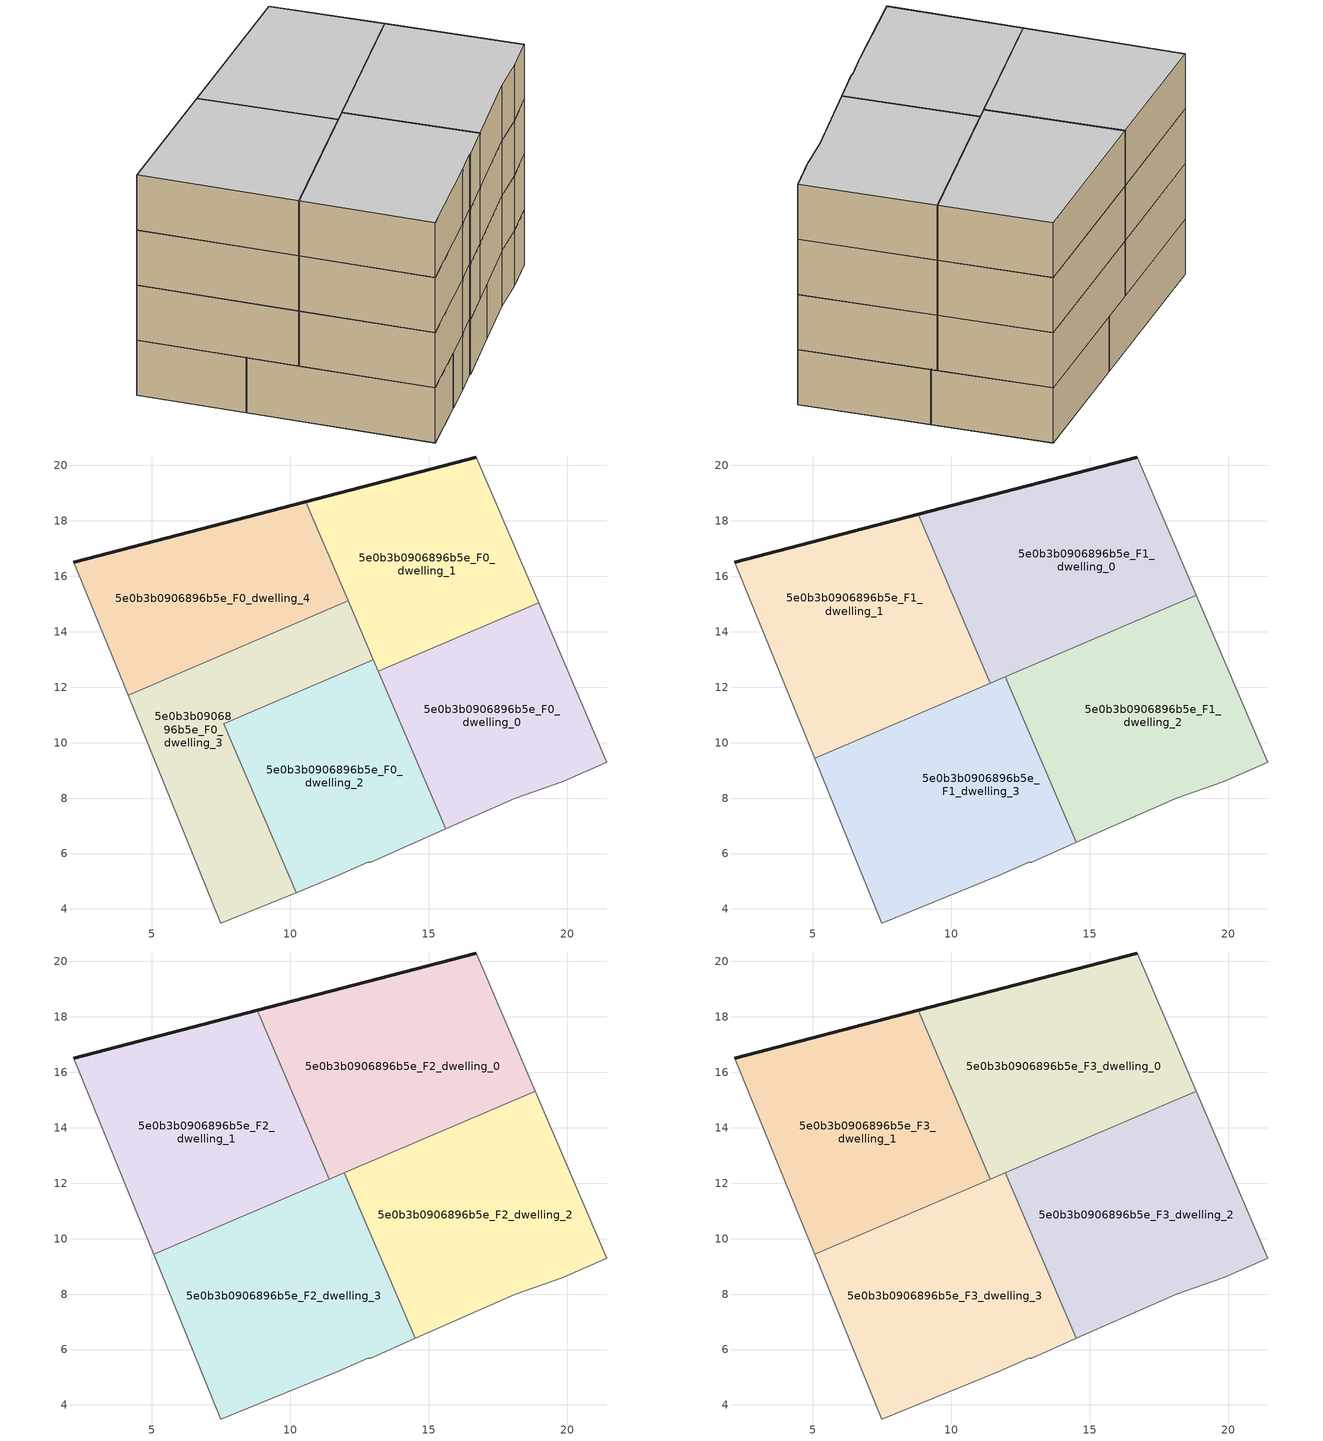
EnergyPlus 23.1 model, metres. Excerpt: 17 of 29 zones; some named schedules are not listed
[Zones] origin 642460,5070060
5e0b3b0906896b5e_F0_dwelling_0
 floor ground (EU_floor_Construction): 19.81,8.6 21.41,9.29 18.96,15.04 13.18,12.57 15.61,6.89 18.11,8 z0
 wall adiabatic (EU_wall_Construction): 18.96,15.04 21.41,9.29 19.81,8.6 18.11,8 15.61,6.89 z0:3
 wall to 5e0b3b0906896b5e_F0_dwelling_1 (EU_wall_Construction): 13.18,12.57 18.96,15.04 z0:3
 wall to 5e0b3b0906896b5e_F0_dwelling_2 (EU_wall_Construction): 15.61,6.89 13.18,12.57 z0:3
5e0b3b0906896b5e_F0_dwelling_1
 floor ground (EU_floor_Construction): 18.96,15.04 16.71,20.3 10.56,18.69 13.18,12.57 z0
 wall outside (EU_wall_Construction): 10.56,18.69 16.71,20.3 z0:3
 wall adiabatic (EU_wall_Construction): 16.71,20.3 18.96,15.04 z0:3
 wall to 5e0b3b0906896b5e_F0_dwelling_4 (EU_wall_Construction): 12.09,15.11 10.56,18.69 z0:3
 wall to 5e0b3b0906896b5e_F0_dwelling_3 (EU_wall_Construction): 13,12.99 12.09,15.11 z0:3
 wall to 5e0b3b0906896b5e_F0_dwelling_2 (EU_wall_Construction): 13.18,12.57 13,12.99 z0:3
5e0b3b0906896b5e_F0_dwelling_2
 floor ground (EU_floor_Construction): 15.61,6.89 13,12.99 7.61,10.68 10.21,4.59 11.7,5.2 12.8,5.7 12.9,5.7 z0
 wall to 5e0b3b0906896b5e_F0_dwelling_3 (EU_wall_Construction): 10.21,4.59 7.61,10.68 13,12.99 z0:3
 wall adiabatic (EU_wall_Construction): 15.61,6.89 12.9,5.7 12.8,5.7 11.7,5.2 10.21,4.59 z0:3
5e0b3b0906896b5e_F0_dwelling_3
 floor ground (EU_floor_Construction): 10.21,4.59 7.61,10.68 13,12.99 12.09,15.12 4.15,11.72 7.5,3.5 z0
 wall adiabatic (EU_wall_Construction): 10.21,4.59 7.5,3.5 4.15,11.72 z0:3
 wall to 5e0b3b0906896b5e_F0_dwelling_4 (EU_wall_Construction): 4.15,11.72 12.09,15.12 z0:3
5e0b3b0906896b5e_F0_dwelling_4
 floor ground (EU_floor_Construction): 12.09,15.12 10.56,18.69 2.2,16.51 4.15,11.72 z0
 wall outside (EU_wall_Construction): 2.2,16.51 10.56,18.69 z0:3
 wall adiabatic (EU_wall_Construction): 4.15,11.72 2.2,16.51 z0:3
5e0b3b0906896b5e_F1_dwelling_0
 floor to 5e0b3b0906896b5e_F0_dwelling_1 (EU_floor_Construction): 18.84,15.32 16.71,20.3 10.56,18.69 13.06,12.84 z3
 floor to 5e0b3b0906896b5e_F0_dwelling_4 (EU_floor_Construction): 12.09,15.11 10.56,18.69 8.81,18.23 10.44,14.41 z3
 floor to 5e0b3b0906896b5e_F0_dwelling_3 (EU_floor_Construction): 13,12.99 12.09,15.11 10.44,14.41 11.35,12.28 z3
 floor to 5e0b3b0906896b5e_F0_dwelling_2 (EU_floor_Construction): 13.06,12.84 13,12.99 11.35,12.28 11.41,12.14 z3
 wall outside (EU_wall_Construction): 8.81,18.24 16.71,20.3 z3:6
 wall adiabatic (EU_wall_Construction): 16.71,20.3 18.84,15.32 z3:6
 wall to 5e0b3b0906896b5e_F1_dwelling_1 (EU_wall_Construction): 11.41,12.14 8.81,18.24 z3:6
 wall to 5e0b3b0906896b5e_F1_dwelling_2 (EU_wall_Construction): 18.84,15.32 11.95,12.37 z3:6
 wall to 5e0b3b0906896b5e_F1_dwelling_3 (EU_wall_Construction): 11.95,12.37 11.41,12.14 z3:6
5e0b3b0906896b5e_F1_dwelling_1
 floor to 5e0b3b0906896b5e_F0_dwelling_4 (EU_floor_Construction): 10.44,14.41 8.81,18.23 2.2,16.51 4.15,11.72 z3
 floor to 5e0b3b0906896b5e_F0_dwelling_3 (EU_floor_Construction): 11.35,12.28 10.44,14.41 4.15,11.72 5.08,9.43 7.67,10.54 7.61,10.68 z3
 floor to 5e0b3b0906896b5e_F0_dwelling_2 (EU_floor_Construction): 11.41,12.14 11.35,12.28 7.61,10.68 7.67,10.54 z3
 wall outside (EU_wall_Construction): 2.2,16.51 8.81,18.24 z3:6
 wall adiabatic (EU_wall_Construction): 5.08,9.43 2.2,16.51 z3:6
 wall to 5e0b3b0906896b5e_F1_dwelling_3 (EU_wall_Construction): 11.41,12.14 5.08,9.43 z3:6
5e0b3b0906896b5e_F1_dwelling_2
 floor to 5e0b3b0906896b5e_F0_dwelling_0 (EU_floor_Construction): 19.81,8.6 21.41,9.29 18.96,15.04 13.18,12.57 15.61,6.89 18.11,8 z3
 floor to 5e0b3b0906896b5e_F0_dwelling_2 (EU_floor_Construction): 15.61,6.89 13.06,12.84 11.95,12.37 14.5,6.4 z3
 floor to 5e0b3b0906896b5e_F0_dwelling_1 (EU_floor_Construction): 18.96,15.04 18.84,15.32 13.06,12.84 13.18,12.57 z3
 wall to 5e0b3b0906896b5e_F1_dwelling_3 (EU_wall_Construction): 14.5,6.4 11.95,12.37 z3:6
 wall adiabatic (EU_wall_Construction): 18.84,15.32 21.41,9.29 19.81,8.6 18.11,8 14.5,6.4 z3:6
5e0b3b0906896b5e_F1_dwelling_3
 floor to 5e0b3b0906896b5e_F0_dwelling_2 (EU_floor_Construction): 14.5,6.4 11.95,12.37 7.67,10.54 10.21,4.59 11.7,5.2 12.8,5.7 12.9,5.7 z3
 floor to 5e0b3b0906896b5e_F0_dwelling_3 (EU_floor_Construction): 10.21,4.59 7.67,10.54 5.08,9.43 7.5,3.5 z3
 wall adiabatic (EU_wall_Construction): 14.5,6.4 12.9,5.7 12.8,5.7 11.7,5.2 7.5,3.5 5.08,9.43 z3:6
5e0b3b0906896b5e_F2_dwelling_0
 floor to 5e0b3b0906896b5e_F1_dwelling_0 (EU_floor_Construction): 18.84,15.32 16.71,20.3 8.81,18.24 11.41,12.14 z6
 wall outside (EU_wall_Construction): 8.81,18.24 16.71,20.3 z6:9
 wall adiabatic (EU_wall_Construction): 16.71,20.3 18.84,15.32 z6:9
 wall to 5e0b3b0906896b5e_F2_dwelling_1 (EU_wall_Construction): 11.41,12.14 8.81,18.24 z6:9
 wall to 5e0b3b0906896b5e_F2_dwelling_2 (EU_wall_Construction): 18.84,15.32 11.95,12.37 z6:9
 wall to 5e0b3b0906896b5e_F2_dwelling_3 (EU_wall_Construction): 11.95,12.37 11.41,12.14 z6:9
5e0b3b0906896b5e_F2_dwelling_1
 floor to 5e0b3b0906896b5e_F1_dwelling_1 (EU_floor_Construction): 11.41,12.14 8.81,18.24 2.2,16.51 5.08,9.43 z6
 wall outside (EU_wall_Construction): 2.2,16.51 8.81,18.24 z6:9
 wall adiabatic (EU_wall_Construction): 5.08,9.43 2.2,16.51 z6:9
 wall to 5e0b3b0906896b5e_F2_dwelling_3 (EU_wall_Construction): 11.41,12.14 5.08,9.43 z6:9
5e0b3b0906896b5e_F2_dwelling_2
 floor to 5e0b3b0906896b5e_F1_dwelling_2 (EU_floor_Construction): 19.81,8.6 21.41,9.29 18.84,15.32 11.95,12.37 14.5,6.4 18.11,8 z6
 wall to 5e0b3b0906896b5e_F2_dwelling_3 (EU_wall_Construction): 14.5,6.4 11.95,12.37 z6:9
 wall adiabatic (EU_wall_Construction): 18.84,15.32 21.41,9.29 19.81,8.6 18.11,8 14.5,6.4 z6:9
5e0b3b0906896b5e_F2_dwelling_3
 floor to 5e0b3b0906896b5e_F1_dwelling_3 (EU_floor_Construction): 12.9,5.7 14.5,6.4 11.95,12.37 5.08,9.43 7.5,3.5 11.7,5.2 12.8,5.7 z6
 wall adiabatic (EU_wall_Construction): 14.5,6.4 12.9,5.7 12.8,5.7 11.7,5.2 7.5,3.5 5.08,9.43 z6:9
5e0b3b0906896b5e_F3_dwelling_0
 floor to 5e0b3b0906896b5e_F2_dwelling_0 (EU_floor_Construction): 18.84,15.32 16.71,20.3 8.81,18.24 11.41,12.14 z9
 wall outside (EU_wall_Construction): 8.81,18.24 16.71,20.3 z9:12
 wall adiabatic (EU_wall_Construction): 16.71,20.3 18.84,15.32 z9:12
 wall to 5e0b3b0906896b5e_F3_dwelling_1 (EU_wall_Construction): 11.41,12.14 8.81,18.24 z9:12
 wall to 5e0b3b0906896b5e_F3_dwelling_2 (EU_wall_Construction): 18.84,15.32 11.95,12.37 z9:12
 wall to 5e0b3b0906896b5e_F3_dwelling_3 (EU_wall_Construction): 11.95,12.37 11.41,12.14 z9:12
 ceiling to 5e0b3b0906896b5e_F4_dwelling_0 (EU_floor_Construction): 16.71,20.3 18.84,15.32 11.41,12.14 8.81,18.24 z12
5e0b3b0906896b5e_F3_dwelling_1
 floor to 5e0b3b0906896b5e_F2_dwelling_1 (EU_floor_Construction): 11.41,12.14 8.81,18.24 2.2,16.51 5.08,9.43 z9
 wall outside (EU_wall_Construction): 2.2,16.51 8.81,18.24 z9:12
 wall adiabatic (EU_wall_Construction): 5.08,9.43 2.2,16.51 z9:12
 wall to 5e0b3b0906896b5e_F3_dwelling_3 (EU_wall_Construction): 11.41,12.14 5.08,9.43 z9:12
 ceiling to 5e0b3b0906896b5e_F4_dwelling_1 (EU_floor_Construction): 8.81,18.24 11.41,12.14 5.08,9.43 2.2,16.51 z12
5e0b3b0906896b5e_F3_dwelling_2
 floor to 5e0b3b0906896b5e_F2_dwelling_2 (EU_floor_Construction): 19.81,8.6 21.41,9.29 18.84,15.32 11.95,12.37 14.5,6.4 18.11,8 z9
 wall to 5e0b3b0906896b5e_F3_dwelling_3 (EU_wall_Construction): 14.5,6.4 11.95,12.37 z9:12
 wall adiabatic (EU_wall_Construction): 18.84,15.32 21.41,9.29 19.81,8.6 18.11,8 14.5,6.4 z9:12
 ceiling to 5e0b3b0906896b5e_F4_dwelling_2 (EU_floor_Construction): 18.84,15.32 21.41,9.29 19.81,8.6 18.11,8 14.5,6.4 11.95,12.37 z12
5e0b3b0906896b5e_F3_dwelling_3
 floor to 5e0b3b0906896b5e_F2_dwelling_3 (EU_floor_Construction): 12.9,5.7 14.5,6.4 11.95,12.37 5.08,9.43 7.5,3.5 11.7,5.2 12.8,5.7 z9
 wall adiabatic (EU_wall_Construction): 14.5,6.4 12.9,5.7 12.8,5.7 11.7,5.2 7.5,3.5 5.08,9.43 z9:12
 ceiling to 5e0b3b0906896b5e_F4_dwelling_3 (EU_floor_Construction): 11.95,12.37 14.5,6.4 12.9,5.7 12.8,5.7 11.7,5.2 7.5,3.5 5.08,9.43 z12
[Building]
EU S2 Campaign: North Axis=0; Terrain=City; Solar Distribution=FullExterior
[Site:Location]
Lyon-Bron: Latitude=45.75; Longitude=5; Time Zone=1; Elevation=198
[SizingPeriod:WeatherFileDays]
AnnualSizingPeriod: Begin Month=1; Begin Day of Month=1; End Month=12; End Day of Month=31; Day of Week for Start Day=Monday; Use Weather File Daylight Saving Period=No; Use Weather File Rain and Snow Indicators=No
[MATERIAL:NOMASS] Roughness=MediumRough; Thermal Absorptance=0.9; Solar Absorptance=0.7; Visible Absorptance=0.7
Name | Thermal Resistance
EU_wall_NoMass | 0.776494
EU_floor_NoMass | 0.421597
[CONSTRUCTION]
EU_wall_Construction: EU_wall_NoMass
EU_floor_Construction: EU_floor_NoMass
EU_InternalMass_Construction: EU_InternalMass_Material
[ZONE] Type=1; Multiplier=1; Ceiling Height=autocalculate; Floor Area=autocalculate; Part of Total Floor Area=Yes
Name | Volume
5e0b3b0906896b5e_F0_dwelling_0 | 116.852
5e0b3b0906896b5e_F1_dwelling_0; 5e0b3b0906896b5e_F2_dwelling_0; 5e0b3b0906896b5e_F3_dwelling_0 | 146.071
5e0b3b0906896b5e_F0_dwelling_1; 5e0b3b0906896b5e_F0_dwelling_3 | 116.863
5e0b3b0906896b5e_F1_dwelling_1; 5e0b3b0906896b5e_F2_dwelling_1; 5e0b3b0906896b5e_F3_dwelling_1 | 146.062
5e0b3b0906896b5e_F0_dwelling_2 | 116.837
5e0b3b0906896b5e_F1_dwelling_2; 5e0b3b0906896b5e_F2_dwelling_2; 5e0b3b0906896b5e_F3_dwelling_2 | 146.053
5e0b3b0906896b5e_F1_dwelling_3; 5e0b3b0906896b5e_F2_dwelling_3; 5e0b3b0906896b5e_F3_dwelling_3 | 146.07
5e0b3b0906896b5e_F0_dwelling_4 | 116.829
[INTERNALMASS] Construction=EU_InternalMass_Construction
Name | Zone or ZoneList | Surface Area
5e0b3b0906896b5e_F0_dwelling_0_EU_InternalMass | 5e0b3b0906896b5e_F0_dwelling_0 | 38.9504
5e0b3b0906896b5e_F0_dwelling_1_EU_InternalMass | 5e0b3b0906896b5e_F0_dwelling_1 | 38.9535
5e0b3b0906896b5e_F0_dwelling_2_EU_InternalMass | 5e0b3b0906896b5e_F0_dwelling_2 | 38.9456
5e0b3b0906896b5e_F0_dwelling_3_EU_InternalMass | 5e0b3b0906896b5e_F0_dwelling_3 | 38.9539
5e0b3b0906896b5e_F0_dwelling_4_EU_InternalMass | 5e0b3b0906896b5e_F0_dwelling_4 | 38.9443
5e0b3b0906896b5e_F1_dwelling_0_EU_InternalMass | 5e0b3b0906896b5e_F1_dwelling_0 | 48.69
5e0b3b0906896b5e_F1_dwelling_1_EU_InternalMass | 5e0b3b0906896b5e_F1_dwelling_1 | 48.6873
5e0b3b0906896b5e_F1_dwelling_2_EU_InternalMass | 5e0b3b0906896b5e_F1_dwelling_2 | 48.6839
5e0b3b0906896b5e_F1_dwelling_3_EU_InternalMass | 5e0b3b0906896b5e_F1_dwelling_3 | 48.69
5e0b3b0906896b5e_F2_dwelling_0_EU_InternalMass | 5e0b3b0906896b5e_F2_dwelling_0 | 48.69
5e0b3b0906896b5e_F2_dwelling_1_EU_InternalMass | 5e0b3b0906896b5e_F2_dwelling_1 | 48.6873
5e0b3b0906896b5e_F2_dwelling_2_EU_InternalMass | 5e0b3b0906896b5e_F2_dwelling_2 | 48.6839
5e0b3b0906896b5e_F2_dwelling_3_EU_InternalMass | 5e0b3b0906896b5e_F2_dwelling_3 | 48.69
5e0b3b0906896b5e_F3_dwelling_0_EU_InternalMass | 5e0b3b0906896b5e_F3_dwelling_0 | 48.69
5e0b3b0906896b5e_F3_dwelling_1_EU_InternalMass | 5e0b3b0906896b5e_F3_dwelling_1 | 48.6873
5e0b3b0906896b5e_F3_dwelling_2_EU_InternalMass | 5e0b3b0906896b5e_F3_dwelling_2 | 48.6839
5e0b3b0906896b5e_F3_dwelling_3_EU_InternalMass | 5e0b3b0906896b5e_F3_dwelling_3 | 48.69
[OTHEREQUIPMENT] Fuel Type=Electricity; Design Level Calculation Method=Watts/Area; Power per Zone Floor Area=1; Fraction Latent=0; Fraction Radiant=0; Fraction Lost=0; Carbon Dioxide Generation Rate=0; EndUse Subcategory=EU_Step8_InternalGains
Name | Zone or ZoneList or Space or SpaceList | Schedule
EU_Step8_InternalGain_5e0b3b0906896b5e_F0_dwelling_0_f000 | 5e0b3b0906896b5e_F0_dwelling_0 | EU_Step8_GainSchedule_5e0b3b0906896b5e_F0_dwelling_0_f000
EU_Step8_InternalGain_5e0b3b0906896b5e_F0_dwelling_1_f000 | 5e0b3b0906896b5e_F0_dwelling_1 | EU_Step8_GainSchedule_5e0b3b0906896b5e_F0_dwelling_1_f000
EU_Step8_InternalGain_5e0b3b0906896b5e_F0_dwelling_2_f000 | 5e0b3b0906896b5e_F0_dwelling_2 | EU_Step8_GainSchedule_5e0b3b0906896b5e_F0_dwelling_2_f000
EU_Step8_InternalGain_5e0b3b0906896b5e_F0_dwelling_3_f000 | 5e0b3b0906896b5e_F0_dwelling_3 | EU_Step8_GainSchedule_5e0b3b0906896b5e_F0_dwelling_3_f000
EU_Step8_InternalGain_5e0b3b0906896b5e_F0_dwelling_4_f000 | 5e0b3b0906896b5e_F0_dwelling_4 | EU_Step8_GainSchedule_5e0b3b0906896b5e_F0_dwelling_4_f000
EU_Step8_InternalGain_5e0b3b0906896b5e_F1_dwelling_0_f000 | 5e0b3b0906896b5e_F1_dwelling_0 | EU_Step8_GainSchedule_5e0b3b0906896b5e_F1_dwelling_0_f000
EU_Step8_InternalGain_5e0b3b0906896b5e_F1_dwelling_1_f000 | 5e0b3b0906896b5e_F1_dwelling_1 | EU_Step8_GainSchedule_5e0b3b0906896b5e_F1_dwelling_1_f000
EU_Step8_InternalGain_5e0b3b0906896b5e_F1_dwelling_2_f000 | 5e0b3b0906896b5e_F1_dwelling_2 | EU_Step8_GainSchedule_5e0b3b0906896b5e_F1_dwelling_2_f000
EU_Step8_InternalGain_5e0b3b0906896b5e_F1_dwelling_3_f000 | 5e0b3b0906896b5e_F1_dwelling_3 | EU_Step8_GainSchedule_5e0b3b0906896b5e_F1_dwelling_3_f000
EU_Step8_InternalGain_5e0b3b0906896b5e_F2_dwelling_0_f000 | 5e0b3b0906896b5e_F2_dwelling_0 | EU_Step8_GainSchedule_5e0b3b0906896b5e_F2_dwelling_0_f000
EU_Step8_InternalGain_5e0b3b0906896b5e_F2_dwelling_1_f000 | 5e0b3b0906896b5e_F2_dwelling_1 | EU_Step8_GainSchedule_5e0b3b0906896b5e_F2_dwelling_1_f000
EU_Step8_InternalGain_5e0b3b0906896b5e_F2_dwelling_2_f000 | 5e0b3b0906896b5e_F2_dwelling_2 | EU_Step8_GainSchedule_5e0b3b0906896b5e_F2_dwelling_2_f000
EU_Step8_InternalGain_5e0b3b0906896b5e_F2_dwelling_3_f000 | 5e0b3b0906896b5e_F2_dwelling_3 | EU_Step8_GainSchedule_5e0b3b0906896b5e_F2_dwelling_3_f000
EU_Step8_InternalGain_5e0b3b0906896b5e_F3_dwelling_0_f000 | 5e0b3b0906896b5e_F3_dwelling_0 | EU_Step8_GainSchedule_5e0b3b0906896b5e_F3_dwelling_0_f000
EU_Step8_InternalGain_5e0b3b0906896b5e_F3_dwelling_1_f000 | 5e0b3b0906896b5e_F3_dwelling_1 | EU_Step8_GainSchedule_5e0b3b0906896b5e_F3_dwelling_1_f000
EU_Step8_InternalGain_5e0b3b0906896b5e_F3_dwelling_2_f000 | 5e0b3b0906896b5e_F3_dwelling_2 | EU_Step8_GainSchedule_5e0b3b0906896b5e_F3_dwelling_2_f000
EU_Step8_InternalGain_5e0b3b0906896b5e_F3_dwelling_3_f000 | 5e0b3b0906896b5e_F3_dwelling_3 | EU_Step8_GainSchedule_5e0b3b0906896b5e_F3_dwelling_3_f000
[ZONEVENTILATION:DESIGNFLOWRATE] Schedule=EU_AlwaysOn; Design Flow Rate Calculation Method=AirChanges/Hour; Air Changes per Hour=0.693814; Ventilation Type=Natural; Fan Pressure Rise=0; Fan Total Efficiency=1; Constant Term Coefficient=1; Temperature Term Coefficient=0; Velocity Term Coefficient=0; Velocity Squared Term Coefficient=0; Minimum Indoor Temperature=-100; Maximum Indoor Temperature=100; Delta Temperature=-100; Minimum Outdoor Temperature=-100; Maximum Outdoor Temperature=100; Maximum Wind Speed=40
Name | Zone or ZoneList or Space or SpaceList
EU_ConstantAir_5e0b3b0906896b5e_F0_dwelling_0 | 5e0b3b0906896b5e_F0_dwelling_0
EU_ConstantAir_5e0b3b0906896b5e_F0_dwelling_1 | 5e0b3b0906896b5e_F0_dwelling_1
EU_ConstantAir_5e0b3b0906896b5e_F0_dwelling_2 | 5e0b3b0906896b5e_F0_dwelling_2
EU_ConstantAir_5e0b3b0906896b5e_F0_dwelling_3 | 5e0b3b0906896b5e_F0_dwelling_3
EU_ConstantAir_5e0b3b0906896b5e_F0_dwelling_4 | 5e0b3b0906896b5e_F0_dwelling_4
EU_ConstantAir_5e0b3b0906896b5e_F1_dwelling_0 | 5e0b3b0906896b5e_F1_dwelling_0
EU_ConstantAir_5e0b3b0906896b5e_F1_dwelling_1 | 5e0b3b0906896b5e_F1_dwelling_1
EU_ConstantAir_5e0b3b0906896b5e_F1_dwelling_2 | 5e0b3b0906896b5e_F1_dwelling_2
EU_ConstantAir_5e0b3b0906896b5e_F1_dwelling_3 | 5e0b3b0906896b5e_F1_dwelling_3
EU_ConstantAir_5e0b3b0906896b5e_F2_dwelling_0 | 5e0b3b0906896b5e_F2_dwelling_0
EU_ConstantAir_5e0b3b0906896b5e_F2_dwelling_1 | 5e0b3b0906896b5e_F2_dwelling_1
EU_ConstantAir_5e0b3b0906896b5e_F2_dwelling_2 | 5e0b3b0906896b5e_F2_dwelling_2
EU_ConstantAir_5e0b3b0906896b5e_F2_dwelling_3 | 5e0b3b0906896b5e_F2_dwelling_3
EU_ConstantAir_5e0b3b0906896b5e_F3_dwelling_0 | 5e0b3b0906896b5e_F3_dwelling_0
EU_ConstantAir_5e0b3b0906896b5e_F3_dwelling_1 | 5e0b3b0906896b5e_F3_dwelling_1
EU_ConstantAir_5e0b3b0906896b5e_F3_dwelling_2 | 5e0b3b0906896b5e_F3_dwelling_2
EU_ConstantAir_5e0b3b0906896b5e_F3_dwelling_3 | 5e0b3b0906896b5e_F3_dwelling_3
